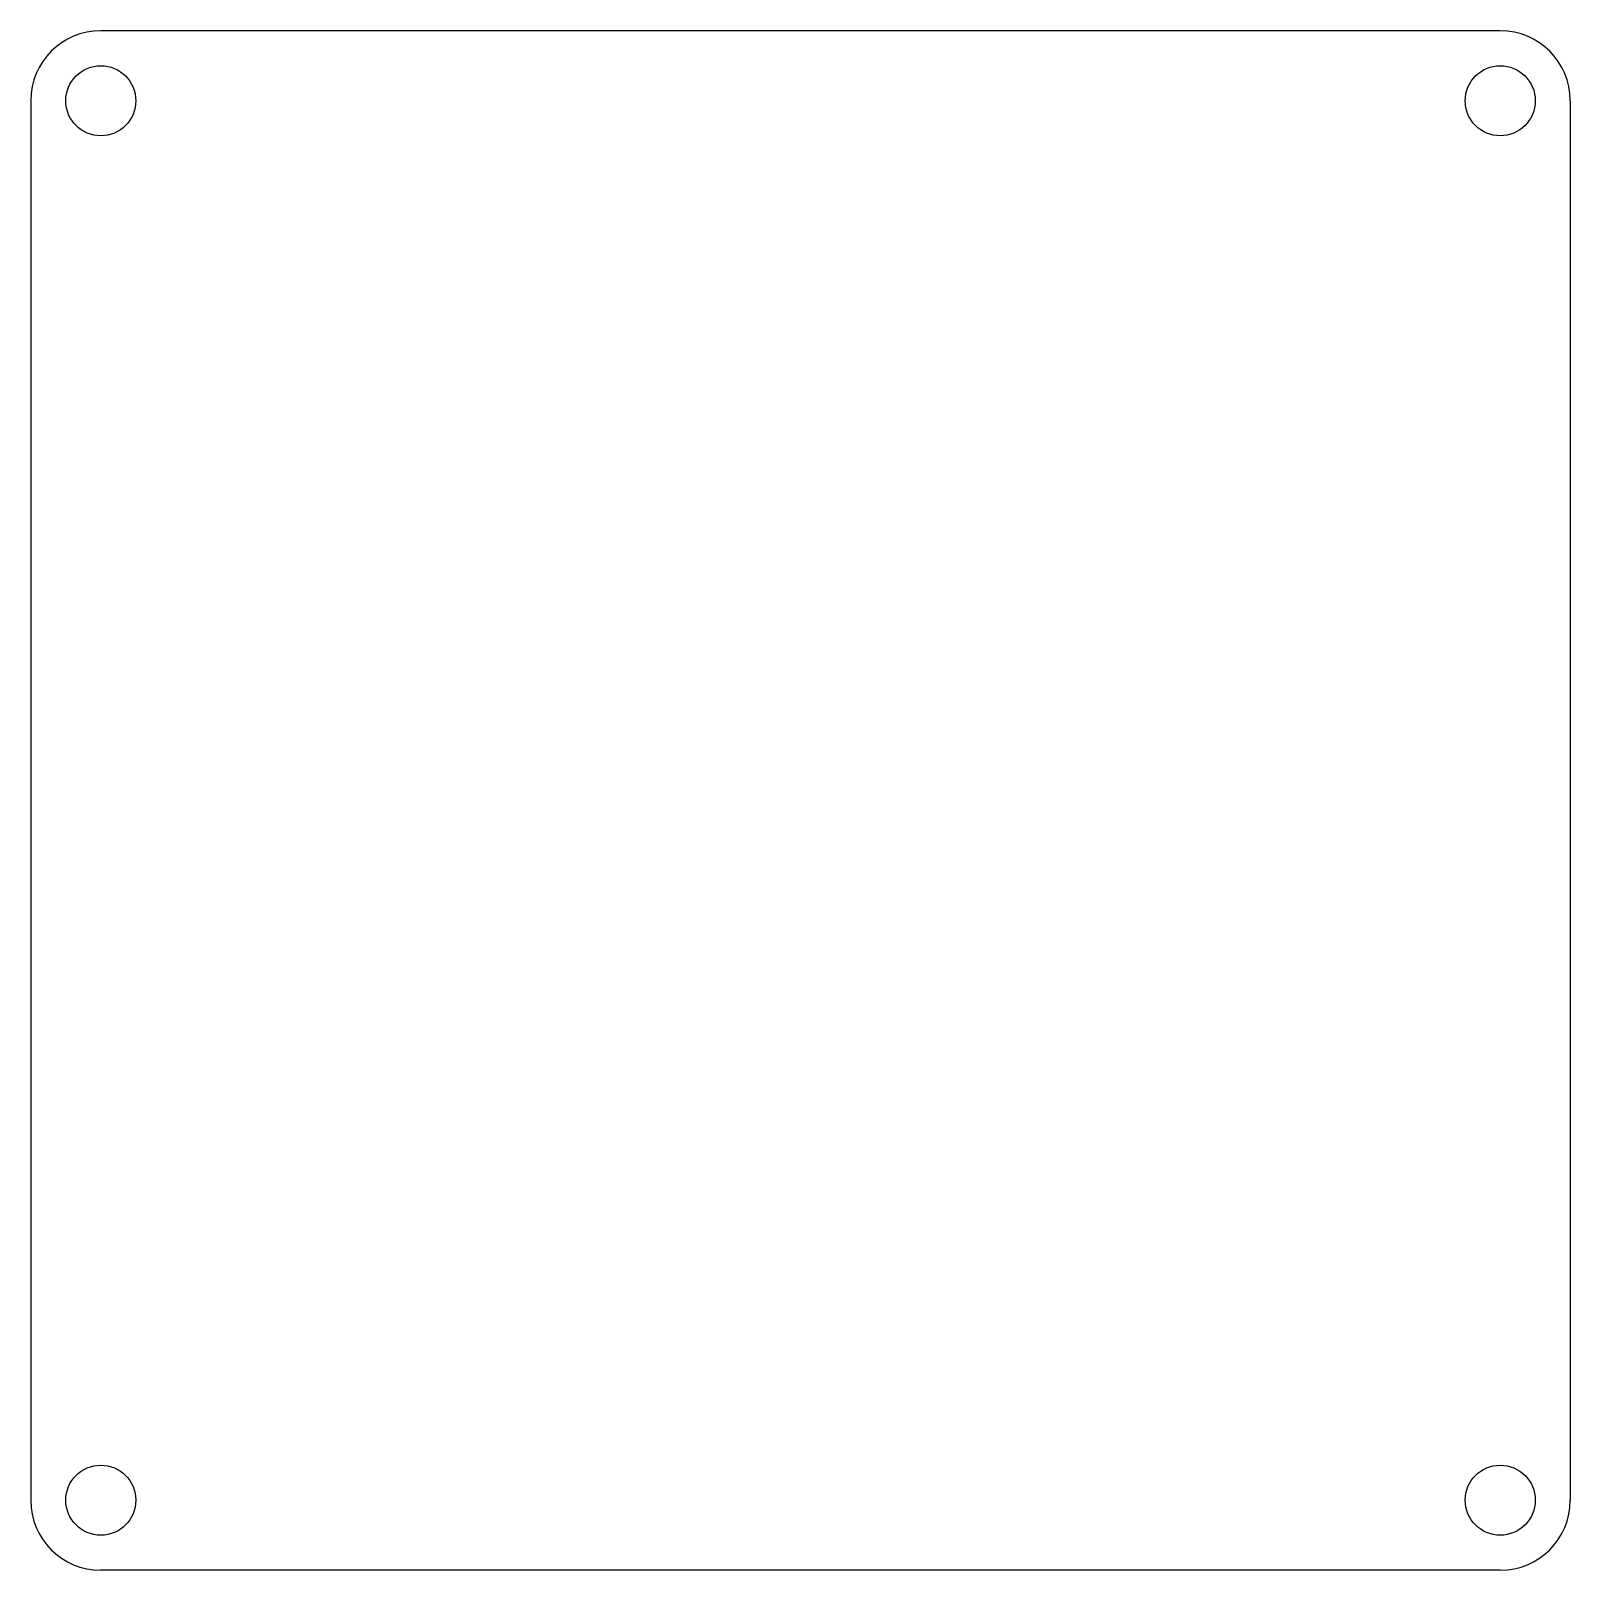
# Model space of a CAD drawing. Extents: x 8.72 to 11.32, y 3.05 to 5.65.
import ezdxf

# ---------------------------------------------------------------- set-up
doc = ezdxf.new("R2010")
doc.units = 0
doc.header["$LTSCALE"] = 0.5
doc.header["$MEASUREMENT"] = 0
doc.layers.add('VISIBLE', color=7, linetype='CONTINUOUS')

msp = doc.modelspace()

# ---------------------------------------------------------------- linework, layer by layer
at = {"layer": 'VISIBLE'}
for p, q in [((11.1971, 5.646), (8.8349, 5.646)), ((8.7168, 5.5279), (8.7168, 3.1657)), ((11.3152, 5.5279), (11.3152, 3.1657)), ((11.1971, 3.0476), (8.8349, 3.0476))]:
    msp.add_line(p, q, dxfattribs=at)
for centre in [(8.8349, 5.5279), (11.1971, 5.5279), (8.8349, 3.1657), (11.1971, 3.1657)]:
    msp.add_circle(centre, 0.0591, dxfattribs=at)
for centre, start, end in [((8.8349, 5.5279), 90, 180), ((11.1971, 5.5279), 0, 90), ((8.8349, 3.1657), 180, 270), ((11.1971, 3.1657), 270, 0)]:
    msp.add_arc(centre, 0.1181, start, end, dxfattribs=at)

doc.saveas('drawing.dxf')
